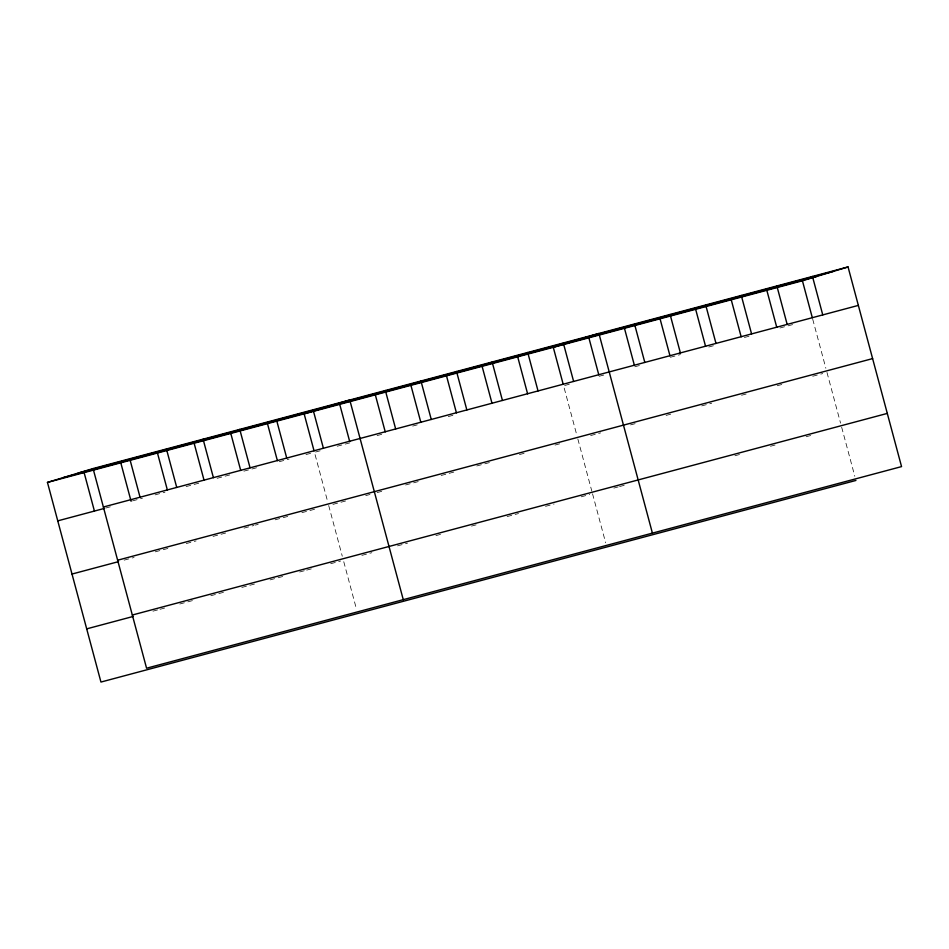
<?xml version="1.0" encoding="UTF-8"?>
<svg xmlns="http://www.w3.org/2000/svg" width="949" height="949" viewBox="0 0 949 949"><rect width="100%" height="100%" fill="white"/><g stroke="black" fill="none" stroke-linecap="round" stroke-linejoin="round"><path stroke-width="0.71" stroke-dasharray="4.75 3.56" d="M105.707 508.047L111.353 506.541M132.504 500.894L142.374 498.261M155.078 494.868L164.948 492.234M186.099 486.588L200.203 482.816M217.131 478.296L231.236 474.536M243.929 471.143L258.033 467.371M279.184 461.724L289.065 459.091M305.981 454.571L311.628 453.064M320.145 450.787L314.451 452.305L327.571 501.309M337.227 446.22L350.039 442.803M377.085 435.579L382.779 434.061M412.685 426.077L418.379 424.559M448.272 416.575L453.966 415.045M569.281 384.25L563.587 385.78L576.719 434.772M599.175 376.267L604.869 374.748M634.774 366.765L640.468 365.246M670.362 357.263L680.326 354.594M708.796 346.99L715.926 345.092M744.396 337.488L751.513 335.59M779.983 327.986L795.642 323.799M124.189 560.124L134.07 557.478M155.221 551.832L169.325 548.071M186.253 543.552L196.123 540.906M213.05 536.387L227.155 532.626M244.083 528.107L253.952 525.461M255.364 525.094L258.175 524.334M275.103 519.815L289.208 516.054M301.901 512.662L316.005 508.889M332.969 504.37L347.204 500.562M365.721 495.615L369.991 494.476M377.109 492.578L382.803 491.06M405.579 484.975L418.39 481.558M441.166 475.473L453.978 472.044M476.766 465.959L489.577 462.543M519.471 454.559L525.165 453.041M555.058 445.057L560.752 443.539M590.658 435.555L600.622 432.886M630.516 424.903L636.21 423.384M666.115 415.401L671.809 413.883M701.702 405.899L711.667 403.23M741.56 395.247L747.254 393.728M777.16 385.745L782.854 384.226M812.747 376.243L822.712 373.574M152.979 611.156L158.625 609.649M160.037 609.282L167.083 607.396M179.776 604.003L193.881 600.243M210.808 595.723L224.913 591.951M241.841 587.431L255.945 583.659M270.05 579.898L282.743 576.506M299.659 571.986L305.305 570.479M306.717 570.1L313.763 568.226M330.691 563.706L340.561 561.061M361.889 555.367L371.854 552.709M397.489 545.865L407.453 543.208M435.923 535.604L443.041 533.694M471.511 526.09L478.64 524.192M507.11 516.588L518.498 513.551M545.545 506.327L554.086 504.049M581.144 496.825L589.685 494.536M613.884 488.071L618.155 486.932M619.578 486.552L625.272 485.034M734.894 455.757L740.588 454.239M770.481 446.255L776.175 444.737M806.081 436.754L811.775 435.235M812.724 319.244L825.855 368.236M826.982 372.435L840.565 423.135M841.668 427.252L854.8 476.244M577.846 438.972L591.796 491.036M592.532 493.777L605.652 542.781M328.698 505.509L342.281 556.197M343.763 561.713L356.516 609.305"/><path stroke-width="1.42" d="M855.927 480.443L100.95 682.058L47.45 482.4L93.073 468.557L848.05 266.942L901.55 466.6L146.573 668.215L93.073 468.557M47.45 482.4L802.427 280.785L848.05 266.942M78.02 473.124L832.997 271.509M62.504 477.833L817.48 276.218M103.382 507.015L858.359 305.4M57.759 520.859L104.295 508.427M117.64 560.218L872.606 358.603M72.005 574.05L118.554 561.63M132.326 615.023L887.291 413.408M86.691 628.867L133.24 616.435M812.463 276.444L822.759 314.914M802.427 280.785L812.344 317.82M776.863 285.957L787.172 324.416M766.828 290.287L776.756 327.322M741.276 295.459L751.584 333.918M731.24 299.789L741.169 336.824M705.688 304.961L715.985 343.419M695.653 309.291L705.57 346.338M670.089 314.463L680.397 352.933M660.053 318.805L669.982 355.839M634.501 323.965L644.81 362.435M624.466 328.307L634.395 365.341M652.414 533.136L598.914 333.479L553.279 347.31L563.208 384.345M588.878 337.808L598.795 374.843M563.315 342.98L573.623 381.439M527.727 352.482L538.036 390.941M517.691 356.824L527.62 393.859M492.14 361.984L502.436 400.454M482.104 366.326L492.021 403.361M456.54 371.498L466.849 409.956M446.505 375.828L456.433 412.862M420.953 381L431.261 419.458M410.917 385.33L420.834 422.364M385.365 390.502L395.662 428.96M375.329 394.843L385.247 431.878M403.266 599.673L349.766 400.003L304.143 413.847L314.06 450.882M339.73 404.345L349.659 441.38M313.099 409.802L323.407 448.26M276.432 419.588L286.728 458.059M267.476 423.645L277.393 460.68M239.753 429.387L250.062 467.845M230.797 433.432L240.726 470.467M203.086 439.185L213.395 477.644M194.13 443.23L204.059 480.265M166.419 448.972L176.728 487.43M157.463 453.017L167.38 490.052M129.752 458.77L140.049 497.229M120.796 462.815L131.092 501.274M84.117 472.602L94.425 511.06"/></g></svg>
